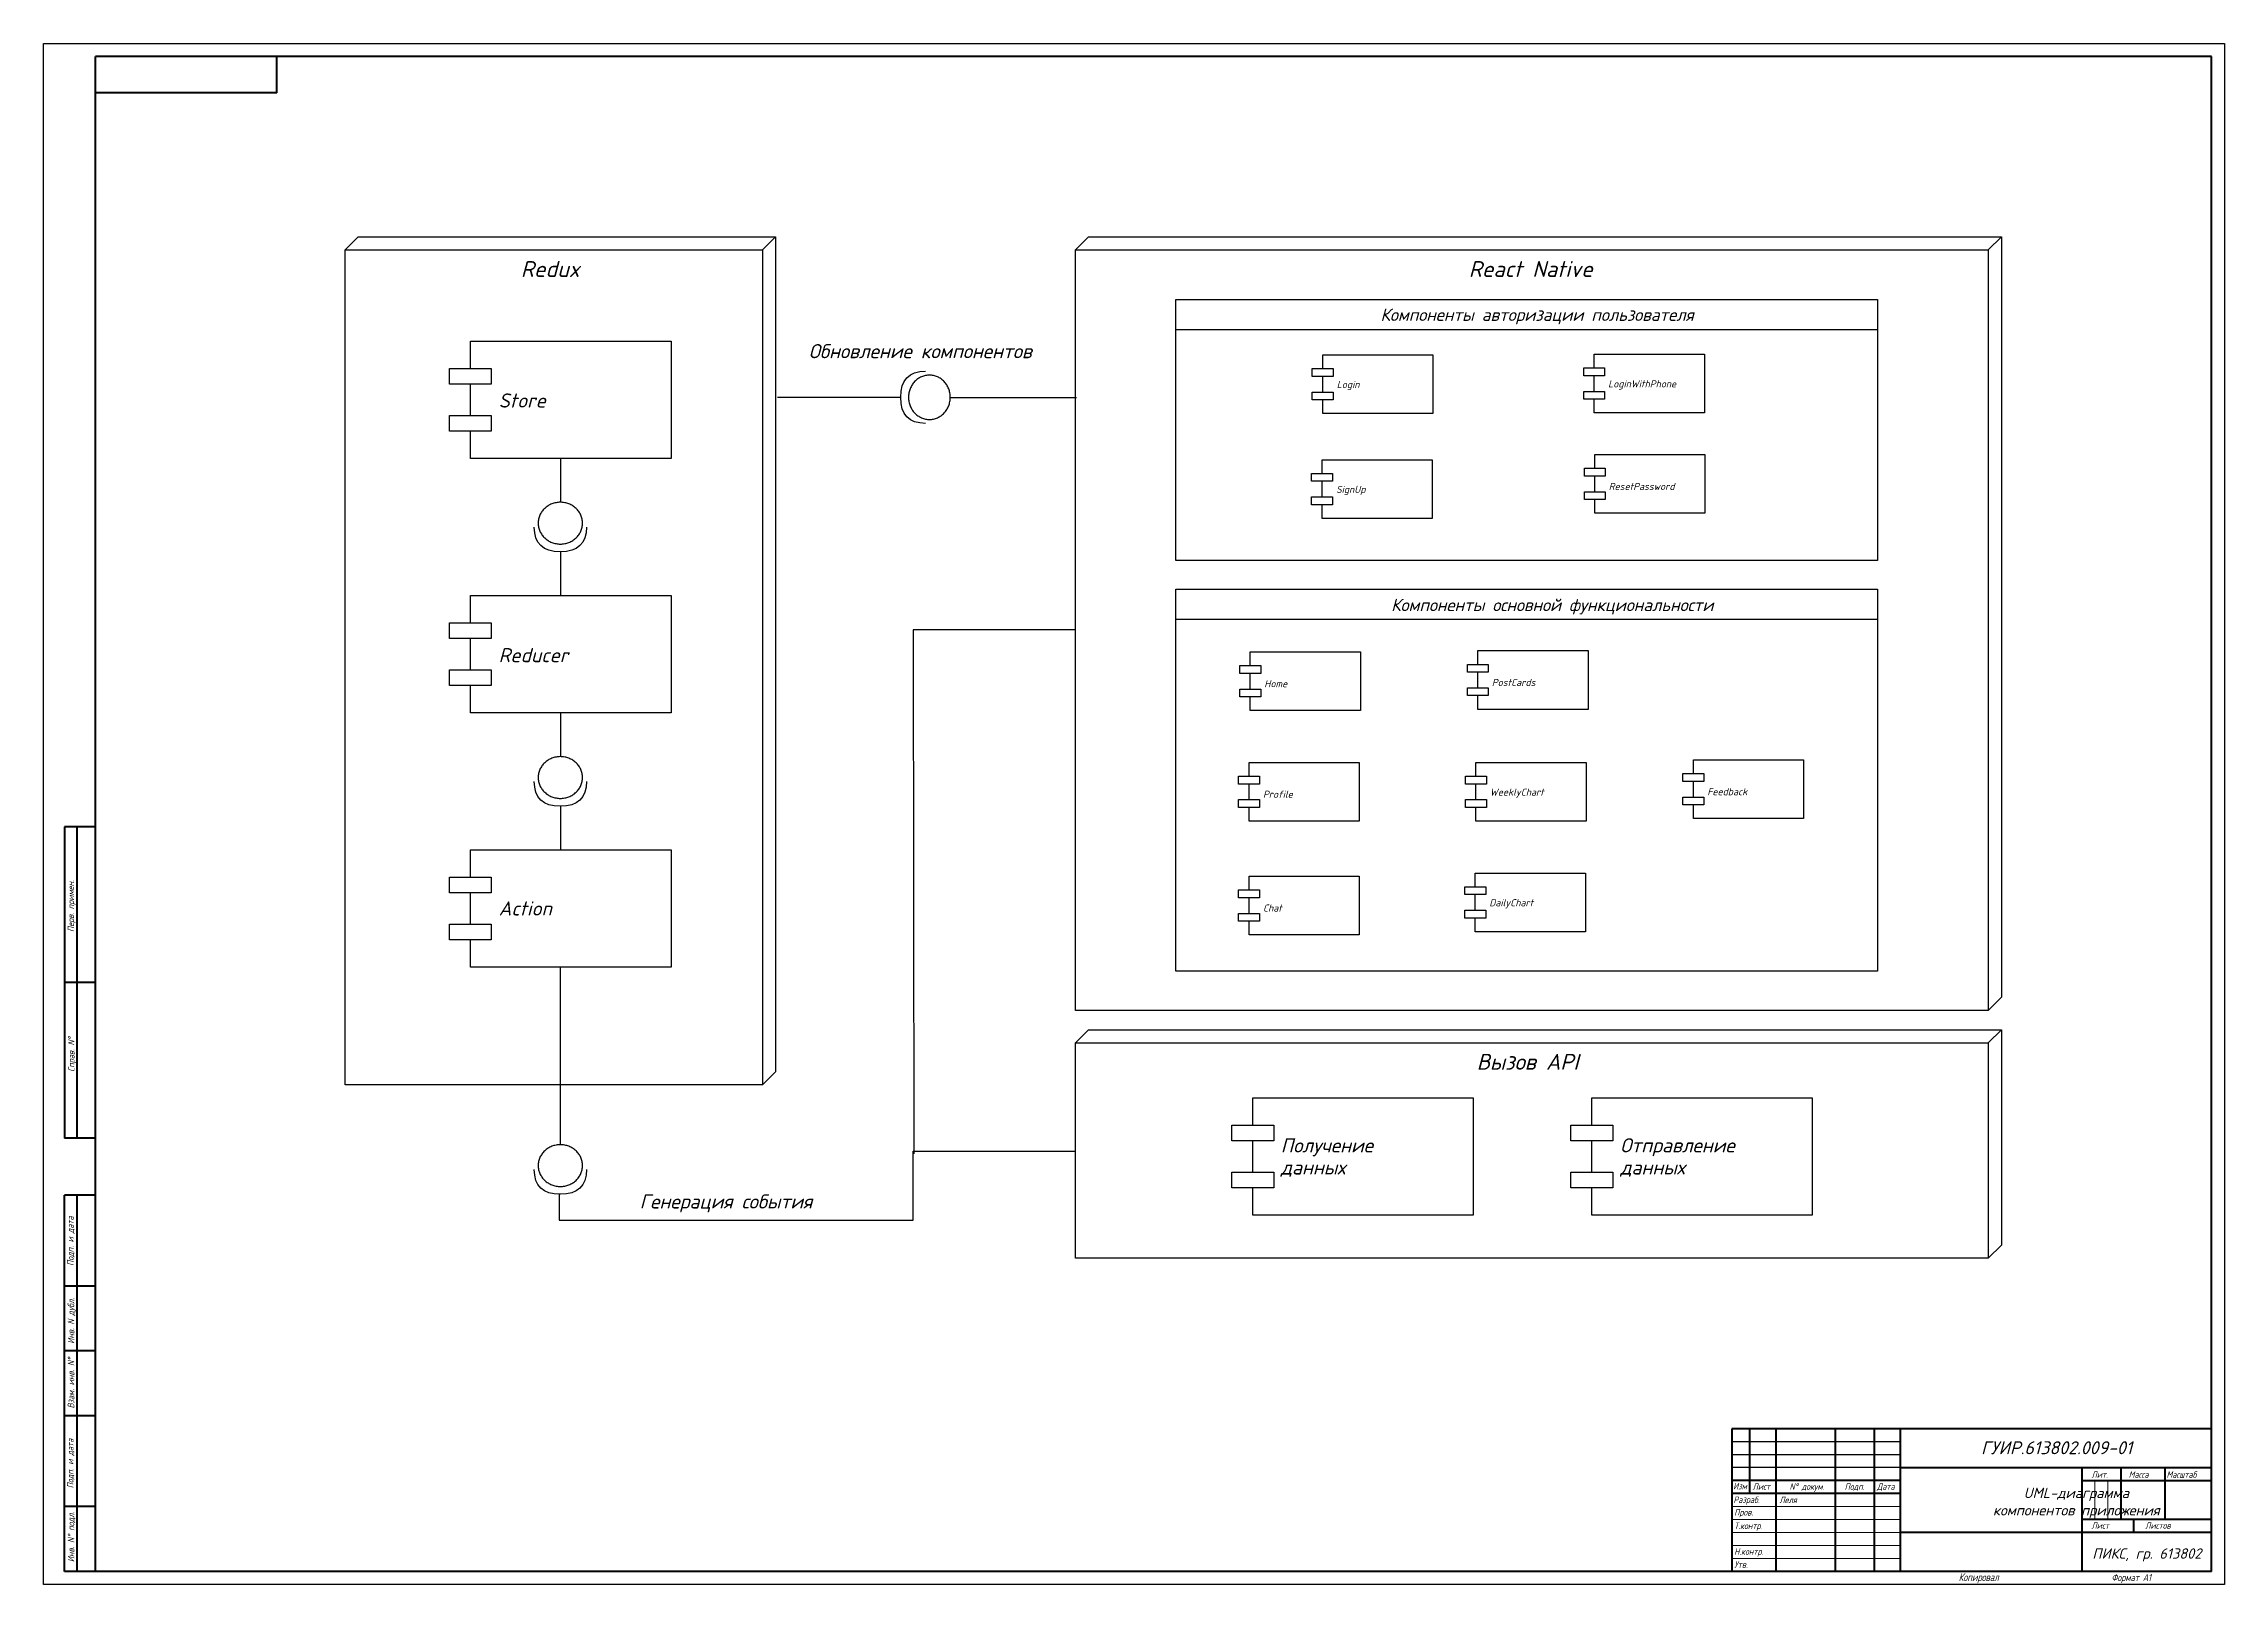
# Model space of a CAD drawing. Extents: x 1752 to 2593, y 74 to 668.
import ezdxf

# ---------------------------------------------------------------- set-up
doc = ezdxf.new("R2010")
doc.units = 0
doc.header["$MEASUREMENT"] = 0
doc.layers.get('0').update_dxf_attribs({"linetype": 'CONTINUOUS'})
for name, color, linetype in [('KONTUR', 7, 'CONTINUOUS'), ('PDF _Геометрия', 7, 'CONTINUOUS'), ('PDF _Текст', 7, 'CONTINUOUS')]:
    doc.layers.add(name, color=color, linetype=linetype)
for name, color, linetype, lineweight in [('Основная', 7, 'CONTINUOUS', 40), ('текст', 7, 'CONTINUOUS', 30), ('тонкая', 7, 'CONTINUOUS', 20)]:
    doc.layers.add(name, color=color, linetype=linetype, lineweight=lineweight)
doc.styles.add('Обычный текст (ГОСТ)', font='')
doc.styles.add('стиль1', font='romans.shx', dxfattribs={"width": 0.75, "oblique": 15, "height": 3.5})
doc.styles.get('Обычный текст (ГОСТ)').set_extended_font_data('GOST Common', italic=True)

msp = doc.modelspace()

# ---------------------------------------------------------------- hatches: boundary and pattern name
at = {"layer": 'PDF _Геометрия', "true_color": 0xffffff, "transparency": 33554559}
h = msp.add_hatch(color=7, dxfattribs=at)
h.paths.add_polyline_path([(2085.25, 532.89, 0.046396), (2085.09, 531.22)], flags=0)
h.paths.add_polyline_path([(2085.71, 534.5, 0.046801), (2085.25, 532.89)], flags=0)
h.paths.add_polyline_path([(2086.45, 535.97, 0.047557), (2085.71, 534.5)], flags=0)
h.paths.add_polyline_path([(2087.45, 537.27, 0.048575), (2086.45, 535.97)], flags=0)
h.paths.add_polyline_path([(2088.67, 538.33, 0.049745), (2087.45, 537.27)], flags=0)
h.paths.add_polyline_path([(2090.06, 539.12, 0.050873), (2088.67, 538.33)], flags=0)
h.paths.add_polyline_path([(2091.57, 539.61, 0.051757), (2090.06, 539.12)], flags=0)
h.paths.add_polyline_path([(2093.14, 539.77, 0.052258), (2091.57, 539.61)], flags=0)
h.paths.add_polyline_path([(2094.71, 539.61, 0.052257), (2093.14, 539.77)], flags=0)
h.paths.add_polyline_path([(2096.22, 539.12, 0.051757), (2094.71, 539.61)], flags=0)
h.paths.add_polyline_path([(2097.61, 538.33, 0.050865), (2096.22, 539.12)], flags=0)
h.paths.add_polyline_path([(2098.83, 537.27, 0.049741), (2097.61, 538.33)], flags=0)
h.paths.add_polyline_path([(2099.83, 535.97, 0.048585), (2098.83, 537.27)], flags=0)
h.paths.add_polyline_path([(2100.57, 534.5, 0.047555), (2099.83, 535.97)], flags=0)
h.paths.add_polyline_path([(2101.03, 532.89, 0.046802), (2100.57, 534.5)], flags=0)
h.paths.add_polyline_path([(2101.19, 531.22, 0.046405), (2101.03, 532.89)], flags=0)
h.paths.add_polyline_path([(2101.03, 529.56, 0.046405), (2101.19, 531.22)], flags=0)
h.paths.add_polyline_path([(2100.57, 527.95, 0.046801), (2101.03, 529.56)], flags=0)
h.paths.add_polyline_path([(2099.83, 526.48, 0.047553), (2100.57, 527.95)], flags=0)
h.paths.add_polyline_path([(2098.83, 525.18, 0.048588), (2099.83, 526.48)], flags=0)
h.paths.add_polyline_path([(2097.61, 524.12, 0.049745), (2098.83, 525.18)], flags=0)
h.paths.add_polyline_path([(2096.22, 523.33, 0.050865), (2097.61, 524.12)], flags=0)
h.paths.add_polyline_path([(2094.71, 522.84, 0.051762), (2096.22, 523.33)], flags=0)
h.paths.add_polyline_path([(2093.14, 522.68, 0.052259), (2094.71, 522.84)], flags=0)
h.paths.add_polyline_path([(2091.57, 522.84, 0.052259), (2093.14, 522.68)], flags=0)
h.paths.add_polyline_path([(2090.06, 523.33, 0.051758), (2091.57, 522.84)], flags=0)
h.paths.add_polyline_path([(2088.67, 524.12, 0.05087), (2090.06, 523.33)], flags=0)
h.paths.add_polyline_path([(2087.45, 525.18, 0.049746), (2088.67, 524.12)], flags=0)
h.paths.add_polyline_path([(2086.45, 526.48, 0.048576), (2087.45, 525.18)], flags=0)
h.paths.add_polyline_path([(2085.71, 527.95, 0.047555), (2086.45, 526.48)], flags=0)
h.paths.add_polyline_path([(2085.25, 529.56, 0.046801), (2085.71, 527.95)], flags=0)
h.paths.add_polyline_path([(2085.09, 531.22, 0.046396), (2085.25, 529.56)], flags=0)
h = msp.add_hatch(color=7, dxfattribs=at)
h.paths.add_polyline_path([(1949.15, 474.81, 0.046401), (1950.82, 474.65)], flags=0)
h.paths.add_polyline_path([(1947.55, 475.27, 0.046796), (1949.15, 474.81)], flags=0)
h.paths.add_polyline_path([(1946.07, 476.01, 0.047555), (1947.55, 475.27)], flags=0)
h.paths.add_polyline_path([(1944.77, 477.01, 0.048577), (1946.07, 476.01)], flags=0)
h.paths.add_polyline_path([(1943.71, 478.23, 0.049744), (1944.77, 477.01)], flags=0)
h.paths.add_polyline_path([(1942.92, 479.62, 0.050871), (1943.71, 478.23)], flags=0)
h.paths.add_polyline_path([(1942.43, 481.13, 0.051759), (1942.92, 479.62)], flags=0)
h.paths.add_polyline_path([(1942.27, 482.7, 0.052255), (1942.43, 481.13)], flags=0)
h.paths.add_polyline_path([(1942.43, 484.27, 0.052259), (1942.27, 482.7)], flags=0)
h.paths.add_polyline_path([(1942.92, 485.78, 0.05176), (1942.43, 484.27)], flags=0)
h.paths.add_polyline_path([(1943.71, 487.17, 0.050869), (1942.92, 485.78)], flags=0)
h.paths.add_polyline_path([(1944.77, 488.39, 0.04975), (1943.71, 487.17)], flags=0)
h.paths.add_polyline_path([(1946.07, 489.39, 0.04858), (1944.77, 488.39)], flags=0)
h.paths.add_polyline_path([(1947.55, 490.13, 0.047552), (1946.07, 489.39)], flags=0)
h.paths.add_polyline_path([(1949.15, 490.59, 0.046801), (1947.55, 490.13)], flags=0)
h.paths.add_polyline_path([(1950.82, 490.75, 0.046397), (1949.15, 490.59)], flags=0)
h.paths.add_polyline_path([(1952.49, 490.59, 0.046397), (1950.82, 490.75)], flags=0)
h.paths.add_polyline_path([(1954.09, 490.13, 0.046802), (1952.49, 490.59)], flags=0)
h.paths.add_polyline_path([(1955.57, 489.39, 0.04755), (1954.09, 490.13)], flags=0)
h.paths.add_polyline_path([(1956.87, 488.39, 0.048583), (1955.57, 489.39)], flags=0)
h.paths.add_polyline_path([(1957.93, 487.17, 0.049748), (1956.87, 488.39)], flags=0)
h.paths.add_polyline_path([(1958.72, 485.78, 0.050869), (1957.93, 487.17)], flags=0)
h.paths.add_polyline_path([(1959.2, 484.27, 0.051756), (1958.72, 485.78)], flags=0)
h.paths.add_polyline_path([(1959.37, 482.7, 0.052259), (1959.2, 484.27)], flags=0)
h.paths.add_polyline_path([(1959.2, 481.13, 0.052257), (1959.37, 482.7)], flags=0)
h.paths.add_polyline_path([(1958.72, 479.62, 0.051761), (1959.2, 481.13)], flags=0)
h.paths.add_polyline_path([(1957.93, 478.23, 0.050871), (1958.72, 479.62)], flags=0)
h.paths.add_polyline_path([(1956.87, 477.01, 0.049746), (1957.93, 478.23)], flags=0)
h.paths.add_polyline_path([(1955.57, 476.01, 0.04858), (1956.87, 477.01)], flags=0)
h.paths.add_polyline_path([(1954.09, 475.27, 0.047557), (1955.57, 476.01)], flags=0)
h.paths.add_polyline_path([(1952.49, 474.81, 0.046795), (1954.09, 475.27)], flags=0)
h.paths.add_polyline_path([(1950.82, 474.65, 0.046401), (1952.49, 474.81)], flags=0)
h = msp.add_hatch(color=7, dxfattribs=at)
h.paths.add_polyline_path([(1949.15, 376.74, 0.046402), (1950.82, 376.58)], flags=0)
h.paths.add_polyline_path([(1947.55, 377.2, 0.046798), (1949.15, 376.74)], flags=0)
h.paths.add_polyline_path([(1946.07, 377.94, 0.047554), (1947.55, 377.2)], flags=0)
h.paths.add_polyline_path([(1944.77, 378.94, 0.048582), (1946.07, 377.94)], flags=0)
h.paths.add_polyline_path([(1943.71, 380.16, 0.049739), (1944.77, 378.94)], flags=0)
h.paths.add_polyline_path([(1942.92, 381.55, 0.050867), (1943.71, 380.16)], flags=0)
h.paths.add_polyline_path([(1942.43, 383.06, 0.051764), (1942.92, 381.55)], flags=0)
h.paths.add_polyline_path([(1942.27, 384.63, 0.052262), (1942.43, 383.06)], flags=0)
h.paths.add_polyline_path([(1942.43, 386.2, 0.052261), (1942.27, 384.63)], flags=0)
h.paths.add_polyline_path([(1942.92, 387.71, 0.051764), (1942.43, 386.2)], flags=0)
h.paths.add_polyline_path([(1943.71, 389.1, 0.050869), (1942.92, 387.71)], flags=0)
h.paths.add_polyline_path([(1944.77, 390.32, 0.049739), (1943.71, 389.1)], flags=0)
h.paths.add_polyline_path([(1946.07, 391.32, 0.048582), (1944.77, 390.32)], flags=0)
h.paths.add_polyline_path([(1947.55, 392.06, 0.047553), (1946.07, 391.32)], flags=0)
h.paths.add_polyline_path([(1949.15, 392.52, 0.046801), (1947.55, 392.06)], flags=0)
h.paths.add_polyline_path([(1950.82, 392.68, 0.046398), (1949.15, 392.52)], flags=0)
h.paths.add_polyline_path([(1952.49, 392.52, 0.046396), (1950.82, 392.68)], flags=0)
h.paths.add_polyline_path([(1954.09, 392.06, 0.046803), (1952.49, 392.52)], flags=0)
h.paths.add_polyline_path([(1955.57, 391.32, 0.047547), (1954.09, 392.06)], flags=0)
h.paths.add_polyline_path([(1956.87, 390.32, 0.048586), (1955.57, 391.32)], flags=0)
h.paths.add_polyline_path([(1957.93, 389.1, 0.04975), (1956.87, 390.32)], flags=0)
h.paths.add_polyline_path([(1958.72, 387.71, 0.050875), (1957.93, 389.1)], flags=0)
h.paths.add_polyline_path([(1959.2, 386.2, 0.051758), (1958.72, 387.71)], flags=0)
h.paths.add_polyline_path([(1959.37, 384.63, 0.052261), (1959.2, 386.2)], flags=0)
h.paths.add_polyline_path([(1959.2, 383.06, 0.052255), (1959.37, 384.63)], flags=0)
h.paths.add_polyline_path([(1958.72, 381.55, 0.051757), (1959.2, 383.06)], flags=0)
h.paths.add_polyline_path([(1957.93, 380.16, 0.050873), (1958.72, 381.55)], flags=0)
h.paths.add_polyline_path([(1956.87, 378.94, 0.049744), (1957.93, 380.16)], flags=0)
h.paths.add_polyline_path([(1955.57, 377.94, 0.048587), (1956.87, 378.94)], flags=0)
h.paths.add_polyline_path([(1954.09, 377.2, 0.04756), (1955.57, 377.94)], flags=0)
h.paths.add_polyline_path([(1952.49, 376.74, 0.046798), (1954.09, 377.2)], flags=0)
h.paths.add_polyline_path([(1950.82, 376.58, 0.0464), (1952.49, 376.74)], flags=0)
h = msp.add_hatch(color=7, dxfattribs=at)
h.paths.add_polyline_path([(1949.15, 227.13, 0.046402), (1950.82, 226.97)], flags=0)
h.paths.add_polyline_path([(1947.55, 227.59, 0.04679), (1949.15, 227.13)], flags=0)
h.paths.add_polyline_path([(1946.07, 228.33, 0.047557), (1947.55, 227.59)], flags=0)
h.paths.add_polyline_path([(1944.77, 229.33, 0.04859), (1946.07, 228.33)], flags=0)
h.paths.add_polyline_path([(1943.71, 230.55, 0.049745), (1944.77, 229.33)], flags=0)
h.paths.add_polyline_path([(1942.92, 231.94, 0.050856), (1943.71, 230.55)], flags=0)
h.paths.add_polyline_path([(1942.43, 233.45, 0.051768), (1942.92, 231.94)], flags=0)
h.paths.add_polyline_path([(1942.27, 235.02, 0.052238), (1942.43, 233.45)], flags=0)
h.paths.add_polyline_path([(1942.43, 236.59, 0.052237), (1942.27, 235.02)], flags=0)
h.paths.add_polyline_path([(1942.92, 238.1, 0.051769), (1942.43, 236.59)], flags=0)
h.paths.add_polyline_path([(1943.71, 239.49, 0.050858), (1942.92, 238.1)], flags=0)
h.paths.add_polyline_path([(1944.77, 240.71, 0.04975), (1943.71, 239.49)], flags=0)
h.paths.add_polyline_path([(1946.07, 241.71, 0.048585), (1944.77, 240.71)], flags=0)
h.paths.add_polyline_path([(1947.55, 242.45, 0.047547), (1946.07, 241.71)], flags=0)
h.paths.add_polyline_path([(1949.15, 242.91, 0.046799), (1947.55, 242.45)], flags=0)
h.paths.add_polyline_path([(1950.82, 243.07, 0.046397), (1949.15, 242.91)], flags=0)
h.paths.add_polyline_path([(1952.49, 242.91, 0.046394), (1950.82, 243.07)], flags=0)
h.paths.add_polyline_path([(1954.09, 242.45, 0.046803), (1952.49, 242.91)], flags=0)
h.paths.add_polyline_path([(1955.57, 241.71, 0.047551), (1954.09, 242.45)], flags=0)
h.paths.add_polyline_path([(1956.87, 240.71, 0.048586), (1955.57, 241.71)], flags=0)
h.paths.add_polyline_path([(1957.93, 239.49, 0.049748), (1956.87, 240.71)], flags=0)
h.paths.add_polyline_path([(1958.72, 238.1, 0.050858), (1957.93, 239.49)], flags=0)
h.paths.add_polyline_path([(1959.2, 236.59, 0.051756), (1958.72, 238.1)], flags=0)
h.paths.add_polyline_path([(1959.37, 235.02, 0.052254), (1959.2, 236.59)], flags=0)
h.paths.add_polyline_path([(1959.2, 233.45, 0.052255), (1959.37, 235.02)], flags=0)
h.paths.add_polyline_path([(1958.72, 231.94, 0.051755), (1959.2, 233.45)], flags=0)
h.paths.add_polyline_path([(1957.93, 230.55, 0.050856), (1958.72, 231.94)], flags=0)
h.paths.add_polyline_path([(1956.87, 229.33, 0.049742), (1957.93, 230.55)], flags=0)
h.paths.add_polyline_path([(1955.57, 228.33, 0.048584), (1956.87, 229.33)], flags=0)
h.paths.add_polyline_path([(1954.09, 227.59, 0.047557), (1955.57, 228.33)], flags=0)
h.paths.add_polyline_path([(1952.49, 227.13, 0.046796), (1954.09, 227.59)], flags=0)
h.paths.add_polyline_path([(1950.82, 226.97, 0.046401), (1952.49, 227.13)], flags=0)

# ---------------------------------------------------------------- linework, layer by layer
for p, q in [((2467.54, 128.57), (2402.54, 128.57)), ((2467.54, 123.57), (2402.54, 123.57)), ((2467.54, 118.57), (2402.54, 118.57)), ((2537.54, 78.57), (2537.54, 78.57))]:
    msp.add_line(p, q)
at = {"lineweight": 50}
for p, q in [((2467.54, 113.57), (2402.54, 113.57)), ((2467.54, 108.57), (2402.54, 108.57))]:
    msp.add_line(p, q, dxfattribs=at)
at = {"layer": 'KONTUR'}
for p, q in [((1751.54, 73.57), (1751.54, 667.57)), ((1751.54, 667.57), (2592.54, 667.57)), ((2592.54, 667.57), (2592.54, 73.57)), ((2592.54, 73.57), (1751.54, 73.57))]:
    msp.add_line(p, q, dxfattribs=at)
at = {"layer": 'PDF _Геометрия', "lineweight": 25}
for points in [[(2033.8, 593.08), (2033.8, 271.23), (2028.77, 266.2), (1867.84, 266.2), (1867.84, 588.05), (1872.87, 593.08)], [(2506.52, 593.08), (2506.52, 299.89), (2501.49, 294.86), (2149.46, 294.86), (2149.46, 588.05), (2154.49, 593.08)], [(2458.74, 557.37), (2458.74, 468.36), (2188.19, 468.36), (2188.19, 557.37), (2188.19, 568.94), (2458.74, 568.94)], [(1916.12, 552.85), (1993.57, 552.85), (1993.57, 507.59), (1916.12, 507.59), (1916.12, 518.15), (1908.07, 518.15), (1908.07, 524.19), (1916.12, 524.19), (1916.12, 536.26), (1908.07, 536.26), (1908.07, 542.29), (1916.12, 542.29)], [(2244.82, 547.58), (2287.32, 547.58), (2287.32, 524.96), (2244.82, 524.96), (2244.82, 530.23), (2240.8, 530.23), (2240.8, 533.25), (2244.82, 533.25), (2244.82, 539.29), (2240.8, 539.29), (2240.8, 542.3), (2244.82, 542.3)], [(2349.49, 547.83), (2391.99, 547.83), (2391.99, 525.2), (2349.49, 525.2), (2349.49, 530.48), (2345.47, 530.48), (2345.47, 533.5), (2349.49, 533.5), (2349.49, 539.53), (2345.47, 539.53), (2345.47, 542.55), (2349.49, 542.55)], [(2244.58, 507.15), (2287.07, 507.15), (2287.07, 484.53), (2244.58, 484.53), (2244.58, 489.8), (2240.55, 489.8), (2240.55, 492.82), (2244.58, 492.82), (2244.58, 498.86), (2240.55, 498.86), (2240.55, 501.87), (2244.58, 501.87)], [(2349.74, 509.11), (2392.23, 509.11), (2392.23, 486.49), (2349.74, 486.49), (2349.74, 491.77), (2345.71, 491.77), (2345.71, 494.78), (2349.74, 494.78), (2349.74, 500.82), (2345.71, 500.82), (2345.71, 503.84), (2349.74, 503.84)], [(1916.12, 454.78), (1993.57, 454.78), (1993.57, 409.52), (1916.12, 409.52), (1916.12, 420.08), (1908.07, 420.08), (1908.07, 426.12), (1916.12, 426.12), (1916.12, 438.19), (1908.07, 438.19), (1908.07, 444.22), (1916.12, 444.22)], [(2458.74, 445.73), (2458.74, 309.95), (2188.19, 309.95), (2188.19, 445.73), (2188.19, 457.3), (2458.74, 457.3)], [(2216.9, 433.06), (2259.39, 433.06), (2259.39, 410.43), (2216.9, 410.43), (2216.9, 415.71), (2212.87, 415.71), (2212.87, 418.73), (2216.9, 418.73), (2216.9, 424.76), (2212.87, 424.76), (2212.87, 427.78), (2216.9, 427.78)], [(2304.65, 433.55), (2347.15, 433.55), (2347.15, 410.92), (2304.65, 410.92), (2304.65, 416.2), (2300.63, 416.2), (2300.63, 419.22), (2304.65, 419.22), (2304.65, 425.26), (2300.63, 425.26), (2300.63, 428.27), (2304.65, 428.27)], [(2216.41, 390.43), (2258.9, 390.43), (2258.9, 367.8), (2216.41, 367.8), (2216.41, 373.08), (2212.38, 373.08), (2212.38, 376.1), (2216.41, 376.1), (2216.41, 382.13), (2212.38, 382.13), (2212.38, 385.15), (2216.41, 385.15)], [(2303.92, 390.43), (2346.41, 390.43), (2346.41, 367.8), (2303.92, 367.8), (2303.92, 373.08), (2299.89, 373.08), (2299.89, 376.1), (2303.92, 376.1), (2303.92, 382.13), (2299.89, 382.13), (2299.89, 385.15), (2303.92, 385.15)], [(2387.75, 391.41), (2430.24, 391.41), (2430.24, 368.78), (2387.75, 368.78), (2387.75, 374.06), (2383.72, 374.06), (2383.72, 377.08), (2387.75, 377.08), (2387.75, 383.11), (2383.72, 383.11), (2383.72, 386.13), (2387.75, 386.13)], [(1916.12, 356.72), (1993.57, 356.72), (1993.57, 311.46), (1916.12, 311.46), (1916.12, 322.02), (1908.07, 322.02), (1908.07, 328.05), (1916.12, 328.05), (1916.12, 340.12), (1908.07, 340.12), (1908.07, 346.16), (1916.12, 346.16)], [(2216.41, 346.57), (2258.9, 346.57), (2258.9, 323.94), (2216.41, 323.94), (2216.41, 329.22), (2212.38, 329.22), (2212.38, 332.24), (2216.41, 332.24), (2216.41, 338.27), (2212.38, 338.27), (2212.38, 341.29), (2216.41, 341.29)], [(2303.67, 347.79), (2346.17, 347.79), (2346.17, 325.16), (2303.67, 325.16), (2303.67, 330.44), (2299.65, 330.44), (2299.65, 333.46), (2303.67, 333.46), (2303.67, 339.49), (2299.65, 339.49), (2299.65, 342.51), (2303.67, 342.51)], [(2506.52, 287.32), (2506.52, 204.34), (2501.49, 199.31), (2149.46, 199.31), (2149.46, 282.29), (2154.49, 287.32)], [(2217.86, 261.17), (2302.85, 261.17), (2302.85, 215.91), (2217.86, 215.91), (2217.86, 226.47), (2209.81, 226.47), (2209.81, 232.51), (2217.86, 232.51), (2217.86, 244.58), (2209.81, 244.58), (2209.81, 250.61), (2217.86, 250.61)], [(2348.61, 261.17), (2433.6, 261.17), (2433.6, 215.91), (2348.61, 215.91), (2348.61, 226.47), (2340.56, 226.47), (2340.56, 232.51), (2348.61, 232.51), (2348.61, 244.58), (2340.56, 244.58), (2340.56, 250.61), (2348.61, 250.61)]]:
    msp.add_lwpolyline(points, close=True, dxfattribs=at)
for points in [[(1867.84, 588.05), (2028.77, 588.05), (2033.8, 593.08)], [(2149.46, 588.05), (2501.49, 588.05), (2506.52, 593.08)], [(2028.77, 588.05), (2028.77, 266.2)], [(2501.49, 588.05), (2501.49, 294.86)], [(2188.19, 557.37), (2458.74, 557.37)], [(1916.12, 542.29), (1924.17, 542.29), (1924.17, 536.26), (1916.12, 536.26)], [(2244.82, 542.3), (2248.85, 542.3), (2248.85, 539.29), (2244.82, 539.29)], [(2349.49, 542.55), (2353.51, 542.55), (2353.51, 539.53), (2349.49, 539.53)], [(2081.85, 531.14), (2034.51, 531.14)], [(2100.98, 531.14), (2149.82, 531.14)], [(2244.82, 533.25), (2248.85, 533.25), (2248.85, 530.23), (2244.82, 530.23)], [(2349.49, 533.5), (2353.51, 533.5), (2353.51, 530.48), (2349.49, 530.48)], [(1916.12, 524.19), (1924.17, 524.19), (1924.17, 518.15), (1916.12, 518.15)], [(1950.93, 507.48), (1950.93, 490.86)], [(2244.58, 501.87), (2248.6, 501.87), (2248.6, 498.86), (2244.58, 498.86)], [(2349.74, 503.84), (2353.76, 503.84), (2353.76, 500.82), (2349.74, 500.82)], [(2244.58, 492.82), (2248.6, 492.82), (2248.6, 489.8), (2244.58, 489.8)], [(2349.74, 494.78), (2353.76, 494.78), (2353.76, 491.77), (2349.74, 491.77)], [(1950.93, 471.73), (1950.93, 454.61)], [(1916.12, 444.22), (1924.17, 444.22), (1924.17, 438.19), (1916.12, 438.19)], [(2149.32, 441.51), (2086.88, 441.51), (2087.1, 239.55)], [(2188.19, 445.73), (2458.74, 445.73)], [(1916.12, 426.12), (1924.17, 426.12), (1924.17, 420.08), (1916.12, 420.08)], [(2216.9, 427.78), (2220.92, 427.78), (2220.92, 424.76), (2216.9, 424.76)], [(2304.65, 428.27), (2308.67, 428.27), (2308.67, 425.26), (2304.65, 425.26)], [(2216.9, 418.73), (2220.92, 418.73), (2220.92, 415.71), (2216.9, 415.71)], [(2304.65, 419.22), (2308.67, 419.22), (2308.67, 416.2), (2304.65, 416.2)], [(1950.93, 409.29), (1950.93, 392.67)], [(2216.41, 385.15), (2220.43, 385.15), (2220.43, 382.13), (2216.41, 382.13)], [(2303.92, 385.15), (2307.94, 385.15), (2307.94, 382.13), (2303.92, 382.13)], [(2387.75, 386.13), (2391.77, 386.13), (2391.77, 383.11), (2387.75, 383.11)], [(1950.93, 373.54), (1950.93, 356.92)], [(2216.41, 376.1), (2220.43, 376.1), (2220.43, 373.08), (2216.41, 373.08)], [(2303.92, 376.1), (2307.94, 376.1), (2307.94, 373.08), (2303.92, 373.08)], [(2387.75, 377.08), (2391.77, 377.08), (2391.77, 374.06), (2387.75, 374.06)], [(1916.12, 346.16), (1924.17, 346.16), (1924.17, 340.12), (1916.12, 340.12)], [(2216.41, 341.29), (2220.43, 341.29), (2220.43, 338.27), (2216.41, 338.27)], [(2303.67, 342.51), (2307.69, 342.51), (2307.69, 339.49), (2303.67, 339.49)], [(1916.12, 328.05), (1924.17, 328.05), (1924.17, 322.02), (1916.12, 322.02)], [(2216.41, 332.24), (2220.43, 332.24), (2220.43, 329.22), (2216.41, 329.22)], [(2303.67, 333.46), (2307.69, 333.46), (2307.69, 330.44), (2303.67, 330.44)], [(1950.93, 243.12), (1950.93, 311.6)], [(2149.46, 282.29), (2501.49, 282.29), (2506.52, 287.32)], [(2501.49, 282.29), (2501.49, 199.31)], [(2217.86, 250.61), (2225.9, 250.61), (2225.9, 244.58), (2217.86, 244.58)], [(2348.61, 250.61), (2356.66, 250.61), (2356.66, 244.58), (2348.61, 244.58)], [(1950.93, 223.99), (1950.42, 223.99), (1950.42, 213.92), (2086.88, 213.92), (2086.88, 240.6), (2149.32, 240.6)], [(2217.86, 232.51), (2225.9, 232.51), (2225.9, 226.47), (2217.86, 226.47)], [(2348.61, 232.51), (2356.66, 232.51), (2356.66, 226.47), (2348.61, 226.47)]]:
    msp.add_lwpolyline(points, dxfattribs=at)
for points in [[(2085.25, 529.56, 0.046801), (2085.71, 527.95, 0.047555), (2086.45, 526.48, 0.048576), (2087.45, 525.18, 0.049746), (2088.67, 524.12, 0.05087), (2090.06, 523.33, 0.051758), (2091.57, 522.84, 0.052259), (2093.14, 522.68, 0.052259), (2094.71, 522.84, 0.051762), (2096.22, 523.33, 0.050865), (2097.61, 524.12, 0.049745), (2098.83, 525.18, 0.048588), (2099.83, 526.48, 0.047553), (2100.57, 527.95, 0.046801), (2101.03, 529.56, 0.046405), (2101.19, 531.22, 0.046405), (2101.03, 532.89, 0.046802), (2100.57, 534.5, 0.047555), (2099.83, 535.97, 0.048585), (2098.83, 537.27, 0.049741), (2097.61, 538.33, 0.050865), (2096.22, 539.12, 0.051757), (2094.71, 539.61, 0.052257), (2093.14, 539.77, 0.052258), (2091.57, 539.61, 0.051757), (2090.06, 539.12, 0.050873), (2088.67, 538.33, 0.049745), (2087.45, 537.27, 0.048575), (2086.45, 535.97, 0.047557), (2085.71, 534.5, 0.046801), (2085.25, 532.89, 0.046396), (2085.09, 531.22, 0.046396)], [(1952.49, 474.81, 0.046795), (1954.09, 475.27, 0.047557), (1955.57, 476.01, 0.04858), (1956.87, 477.01, 0.049746), (1957.93, 478.23, 0.050871), (1958.72, 479.62, 0.051761), (1959.2, 481.13, 0.052257), (1959.37, 482.7, 0.052259), (1959.2, 484.27, 0.051756), (1958.72, 485.78, 0.050869), (1957.93, 487.17, 0.049748), (1956.87, 488.39, 0.048583), (1955.57, 489.39, 0.04755), (1954.09, 490.13, 0.046802), (1952.49, 490.59, 0.046397), (1950.82, 490.75, 0.046397), (1949.15, 490.59, 0.046801), (1947.55, 490.13, 0.047552), (1946.07, 489.39, 0.04858), (1944.77, 488.39, 0.04975), (1943.71, 487.17, 0.050869), (1942.92, 485.78, 0.05176), (1942.43, 484.27, 0.052259), (1942.27, 482.7, 0.052255), (1942.43, 481.13, 0.051759), (1942.92, 479.62, 0.050871), (1943.71, 478.23, 0.049744), (1944.77, 477.01, 0.048577), (1946.07, 476.01, 0.047555), (1947.55, 475.27, 0.046796), (1949.15, 474.81, 0.046401), (1950.82, 474.65, 0.046401)], [(1952.49, 376.74, 0.046798), (1954.09, 377.2, 0.04756), (1955.57, 377.94, 0.048587), (1956.87, 378.94, 0.049744), (1957.93, 380.16, 0.050873), (1958.72, 381.55, 0.051757), (1959.2, 383.06, 0.052255), (1959.37, 384.63, 0.052261), (1959.2, 386.2, 0.051758), (1958.72, 387.71, 0.050875), (1957.93, 389.1, 0.04975), (1956.87, 390.32, 0.048586), (1955.57, 391.32, 0.047547), (1954.09, 392.06, 0.046803), (1952.49, 392.52, 0.046396), (1950.82, 392.68, 0.046398), (1949.15, 392.52, 0.046801), (1947.55, 392.06, 0.047553), (1946.07, 391.32, 0.048582), (1944.77, 390.32, 0.049739), (1943.71, 389.1, 0.050869), (1942.92, 387.71, 0.051764), (1942.43, 386.2, 0.052261), (1942.27, 384.63, 0.052262), (1942.43, 383.06, 0.051764), (1942.92, 381.55, 0.050867), (1943.71, 380.16, 0.049739), (1944.77, 378.94, 0.048582), (1946.07, 377.94, 0.047554), (1947.55, 377.2, 0.046798), (1949.15, 376.74, 0.046402), (1950.82, 376.58, 0.0464)], [(1952.49, 227.13, 0.046796), (1954.09, 227.59, 0.047557), (1955.57, 228.33, 0.048584), (1956.87, 229.33, 0.049742), (1957.93, 230.55, 0.050856), (1958.72, 231.94, 0.051755), (1959.2, 233.45, 0.052255), (1959.37, 235.02, 0.052254), (1959.2, 236.59, 0.051756), (1958.72, 238.1, 0.050858), (1957.93, 239.49, 0.049748), (1956.87, 240.71, 0.048586), (1955.57, 241.71, 0.047551), (1954.09, 242.45, 0.046803), (1952.49, 242.91, 0.046394), (1950.82, 243.07, 0.046397), (1949.15, 242.91, 0.046799), (1947.55, 242.45, 0.047547), (1946.07, 241.71, 0.048585), (1944.77, 240.71, 0.04975), (1943.71, 239.49, 0.050858), (1942.92, 238.1, 0.051769), (1942.43, 236.59, 0.052237), (1942.27, 235.02, 0.052238), (1942.43, 233.45, 0.051768), (1942.92, 231.94, 0.050856), (1943.71, 230.55, 0.049745), (1944.77, 229.33, 0.04859), (1946.07, 228.33, 0.047557), (1947.55, 227.59, 0.04679), (1949.15, 227.13, 0.046402), (1950.82, 226.97, 0.046401)]]:
    msp.add_lwpolyline(points, format="xyb", close=True, dxfattribs=at)
for points in [[(2082.07, 531.22), (2082.07, 537.93), (2085.26, 541.29), (2091.63, 541.29)], [(2091.63, 521.17), (2085.26, 521.17), (2082.07, 524.52), (2082.07, 531.22)], [(1950.82, 471.64), (1944.11, 471.64), (1940.76, 474.82), (1940.76, 481.19)], [(1960.88, 481.19), (1960.88, 474.82), (1957.52, 471.64), (1950.82, 471.64)], [(1950.82, 373.57), (1944.12, 373.57), (1940.76, 376.75), (1940.76, 383.12)], [(1960.88, 383.12), (1960.88, 376.75), (1957.53, 373.57), (1950.82, 373.57)], [(1950.82, 223.96), (1944.12, 223.96), (1940.76, 227.14), (1940.76, 233.51)], [(1960.88, 233.51), (1960.88, 227.14), (1957.53, 223.96), (1950.82, 223.96)]]:
    msp.add_open_spline(points, degree=3, dxfattribs=at)
at = {"layer": 'Основная'}
for p, q in [((1771.54, 118.57), (1771.54, 662.57)), ((2587.54, 662.57), (1771.54, 662.57)), ((1841.54, 648.57), (1841.54, 662.57)), ((2587.54, 78.57), (2587.54, 662.57)), ((1841.54, 648.57), (1771.54, 648.57)), ((1759.54, 365.57), (1759.54, 245.57)), ((1771.54, 365.57), (1759.54, 365.57)), ((1764.54, 245.57), (1764.54, 365.57)), ((1771.54, 305.57), (1759.54, 305.57)), ((1771.54, 245.57), (1759.54, 245.57)), ((1759.54, 78.57), (1759.54, 223.57)), ((1771.54, 223.57), (1759.54, 223.57)), ((1764.54, 78.57), (1764.54, 223.57)), ((1771.54, 188.57), (1759.54, 188.57)), ((1771.54, 163.57), (1759.54, 163.57)), ((1771.54, 138.57), (1759.54, 138.57)), ((2402.54, 133.57), (2402.54, 78.57)), ((2587.54, 133.57), (2402.54, 133.57)), ((2409.54, 108.57), (2409.54, 133.57)), ((2419.54, 133.57), (2419.54, 78.57)), ((2442.54, 78.57), (2442.54, 133.57)), ((2457.54, 133.57), (2457.54, 78.57)), ((2467.54, 133.57), (2467.54, 78.57)), ((1771.54, 78.57), (1771.54, 118.57)), ((2467.54, 118.57), (2587.54, 118.57)), ((2537.54, 118.57), (2537.54, 78.57)), ((2552.54, 118.57), (2552.54, 98.57)), ((2569.54, 118.57), (2569.54, 98.57)), ((2537.54, 113.57), (2587.54, 113.57)), ((1771.54, 103.57), (1759.54, 103.57)), ((2587.54, 93.57), (2467.54, 93.57)), ((2587.54, 98.57), (2537.54, 98.57)), ((2557.54, 98.57), (2557.54, 93.57)), ((2587.54, 78.57), (1759.54, 78.57))]:
    msp.add_line(p, q, dxfattribs=at)
at = {"layer": 'тонкая'}
for p, q in [((2542.53, 113.36), (2542.53, 98.57)), ((2547.6, 113.36), (2547.6, 98.57)), ((2402.54, 103.57), (2467.54, 103.57)), ((2467.54, 98.57), (2402.54, 98.57)), ((2467.54, 93.57), (2402.54, 93.57))]:
    msp.add_line(p, q, dxfattribs=at)
for points in [[(2402.54, 88.57), (2467.54, 88.57)], [(2402.54, 83.57), (2467.54, 83.57)]]:
    msp.add_lwpolyline(points, dxfattribs=at)

# ---------------------------------------------------------------- texts
at = {"attachment_point": 1}
for s, insert, char_height in [('{\\fISOCPEUR|b0|i1|c204|p34;ГУИР.613802.009-01}', (2498.69, 128.74), 5), ('\\pxqc;{\\fISOCPEUR|b0|i1|c0|p34;UML-\\fISOCPEUR|b0|i1|c204|p34;диаграмма\\Pкомпонентов приложения}', (2503.29, 110.82), 4), ('{\\fISOCPEUR|b0|i1|c204|p34;ПИКС, гр. 613802}', (2541.61, 87.45), 4)]:
    msp.add_mtext(s, dxfattribs=dict(at, insert=insert, char_height=char_height))
at = {"layer": 'PDF _Текст', "attachment_point": 7, "style": 'Обычный текст (ГОСТ)'}
for s, insert, char_height in [('{\\fISOCPEUR|b0|i1|c0|p34;Redux}', (1935.57, 577.61), 6.1305), ('{\\fISOCPEUR|b0|i1|c0|p34;React Native}', (2301.14, 577.61), 6.1305), ('{\\fISOCPEUR|b0|i1|c204|p34;Компоненты авторизации пользователя}', (2267.09, 559.37), 4.7674), ('{\\fISOCPEUR|b0|i1|c204|p34;Обновление компонентов}', (2046.59, 546.28), 5.4493), ('{\\fISOCPEUR|b0|i1|c0|p34;Store}', (1927.01, 527.26), 5.4493), ('{\\fISOCPEUR|b0|i1|c0|p34;Login}', (2250.21, 533.97), 2.7247), ('{\\fISOCPEUR|b0|i1|c0|p34;LoginWithPhone}', (2354.88, 534.22), 2.7247), ('{\\fISOCPEUR|b0|i1|c0|p34;SignUp}', (2249.96, 493.54), 2.7247), ('{\\fISOCPEUR|b0|i1|c0|p34;ResetPassword}', (2355.12, 495.5), 2.7247), ('{\\fISOCPEUR|b0|i1|c204|p34;Компоненты основной функциональности}', (2271.19, 447.49), 4.7674), ('{\\fISOCPEUR|b0|i1|c0|p34;Reducer}', (1927.01, 429.09), 5.4493), ('{\\fISOCPEUR|b0|i1|c0|p34;Home}', (2222.28, 419.45), 2.7247), ('{\\fISOCPEUR|b0|i1|c0|p34;PostCards}', (2310.04, 419.94), 2.7247), ('{\\fISOCPEUR|b0|i1|c0|p34;Profile}', (2221.79, 376.82), 2.7247), ('{\\fISOCPEUR|b0|i1|c0|p34;WeeklyChart}', (2309.3, 376.82), 2.7247), ('{\\fISOCPEUR|b0|i1|c0|p34;Feedback}', (2393.13, 377.8), 2.7247), ('{\\fISOCPEUR|b0|i1|c0|p34;Action}', (1927.01, 331.41), 5.4493), ('{\\fISOCPEUR|b0|i1|c0|p34;DailyChart}', (2309.06, 334.18), 2.7247), ('{\\fISOCPEUR|b0|i1|c0|p34;Chat}', (2221.79, 332.96), 2.7247), ('{\\fISOCPEUR|b0|i1|c204|p34;Вызов \\fISOCPEUR|b0|i1|c0|p34;API}', (2304.17, 271.96), 6.1305), ('{\\fISOCPEUR|b0|i1|c204|p34;Получение}', (2228.63, 238.62), 5.4493), ('{\\fISOCPEUR|b0|i1|c204|p34;Отправление}', (2359.55, 238.64), 5.4493), ('{\\fISOCPEUR|b0|i1|c204|p34;данных}', (2228.63, 230.71), 5.4493), ('{\\fISOCPEUR|b0|i1|c204|p34;данных}', (2359.55, 230.71), 5.4493), ('{\\fISOCPEUR|b0|i1|c204|p34;Генерация события}', (1981.39, 216.99), 5.4493)]:
    msp.add_mtext(s, dxfattribs=dict(at, insert=insert, char_height=char_height))
at = {"layer": 'текст', "style": 'стиль1', "oblique": 15, "width": 0.75}
for s, p in [('Перв. примен.', (1763.29, 325.08)), ('Справ. N%%d', (1763.45, 271.2)), ('Подп. и дата', (1763.11, 196.34)), ('Инв. N дубл.', (1763.36, 166.32)), ('Взам. инв. N%%d', (1763.36, 141.39)), ('Подп. и дата', (1763.06, 110.6)), ('Инв. N%%d подл.', (1763.36, 82.14))]:
    msp.add_text(s, height=2.5, rotation=90, dxfattribs=at).set_placement(p)
for s, height, p in [('Изм', 2.5, (2403.08, 110.18)), ('Лист', 2.5, (2410.56, 110.03)), ('N%%d докум. ', 2.5, (2424.84, 110.03)), ('Подп.', 2.5, (2446.09, 110.03)), ('Дата', 2.5, (2458.55, 110.03)), ('Лит.', 2.5, (2541.26, 114.64)), ('Масса', 2.5, (2555.63, 114.64)), ('Масштаб', 2.5, (2570.22, 114.64)), ('Разраб.', 2.5, (2403.2, 104.93)), ('Пров.', 2.5, (2403.5, 100.1)), ('Леля', 2.5, (2420.91, 104.88)), ('Т.контр.', 2.5, (2403.5, 94.9)), ('Лист', 2.5, (2541.26, 95.02)), ('Листов', 2.5, (2561.98, 95.02)), ('Н.контр.', 2.5, (2403.5, 84.98)), ('Утв.', 2.5, (2403.5, 79.96)), ('Копировал', 3, (2490.07, 74.82)), ('Формат А1', 2.75, (2549, 74.82))]:
    msp.add_text(s, height=height, dxfattribs=at).set_placement(p)

doc.saveas('drawing.dxf')
